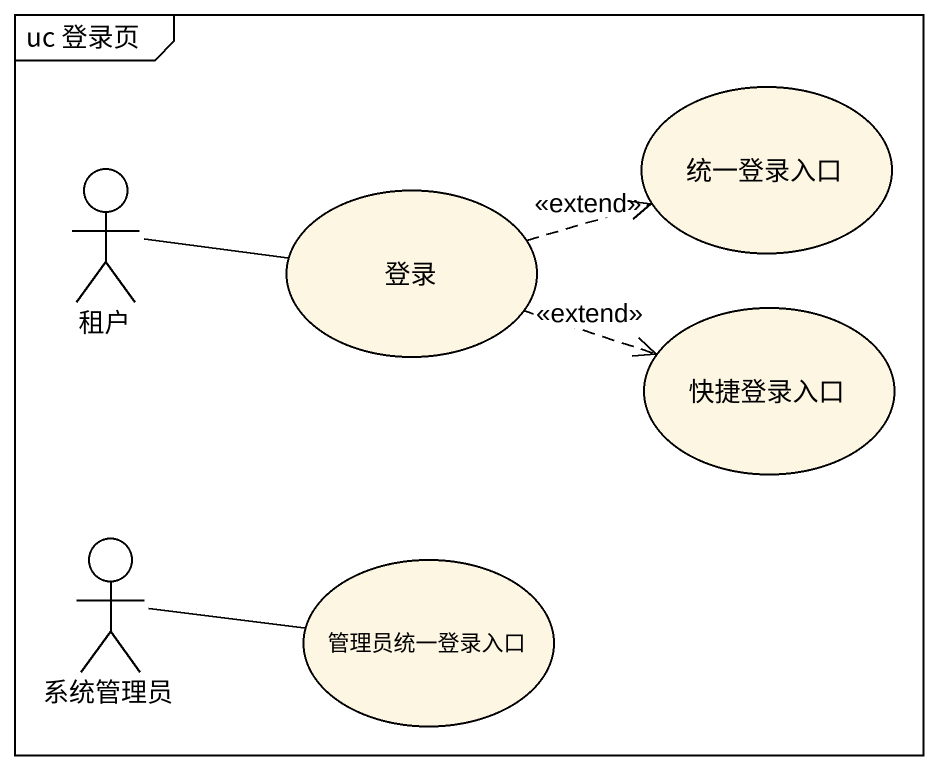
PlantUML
@startuml
mainframe uc 登录页
actor 租户
usecase 统一登录入口
usecase 登录
usecase 快捷登录入口
actor 系统管理员
usecase 管理员统一登录入口
租户 -right- 登录
登录 .right.> 统一登录入口 : <<extend>>
登录 .right.> 快捷登录入口 : <<extend>>
系统管理员 -right- 管理员统一登录入口
@enduml
